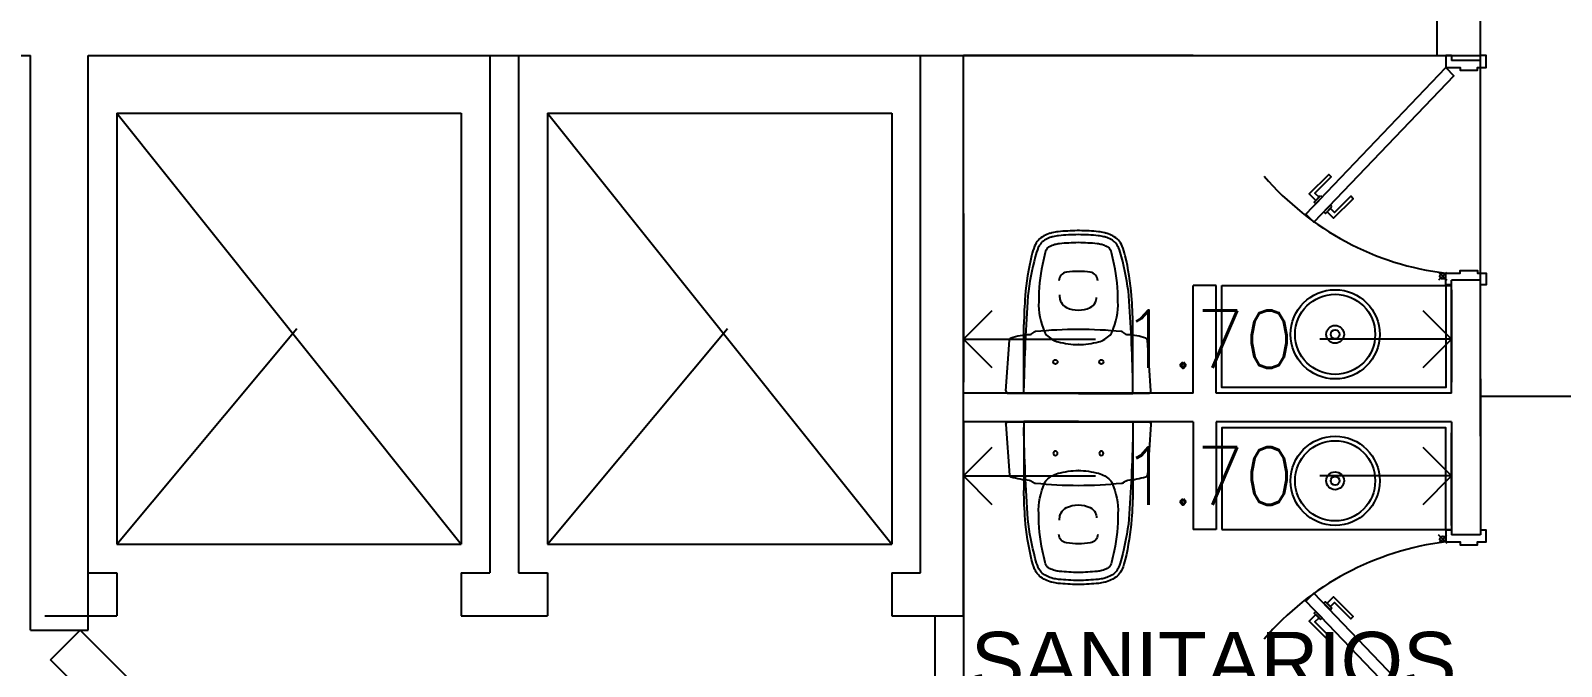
# Model space of a CAD drawing. Extents: x 26 to 214, y -151 to 101.
# Drawn here: x 151.65 to 156.98, y -120.35 to -118.14 of the extents above; entities that cross this region are included whole.
import ezdxf

# ---------------------------------------------------------------- set-up
doc = ezdxf.new("R2010")
doc.units = 0
doc.header["$LTSCALE"] = 10
doc.header["$MEASUREMENT"] = 0
doc.layers.get('0').update_dxf_attribs({"linetype": 'CONTINUOUS'})
doc.layers.get('DEFPOINTS').update_dxf_attribs({"linetype": 'CONTINUOUS'})
for name, color, linetype in [('-00-A-PUERT-HOJAS', 2, 'CONTINUOUS'), ('00-ESCAL', 1, 'CONTINUOUS'), ('00-M-A-300', 6, 'CONTINUOUS'), ('00-TEXTOS', 4, 'CONTINUOUS'), ('04-SANIT', 2, 'CONTINUOUS'), ('2004-CARP-HOJAS-PUERTAS', 3, 'CONTINUOUS'), ('2004-CARP-MANO-ABRIR', 1, 'CONTINUOUS'), ('2004-CARP-MARC-PUERTAS', 3, 'CONTINUOUS'), ('2004-SANIT', 2, 'CONTINUOUS'), ('2004-SANIT-DETALLES', 1, 'CONTINUOUS'), ('2005 SANITARIOS', 2, 'CONTINUOUS'), ('COTAS-LAYOUT', 1, 'CONTINUOUS'), ('MONTACARGA', 2, 'CONTINUOUS')]:
    doc.layers.add(name, color=color, linetype=linetype)
doc.styles.add('ARIAL', font='arial.ttf')
doc.styles.add('ROMANS', font='romans.shx')
doc.dimstyles.new('ACOTA', dxfattribs={"dimtxt": 0.2, "dimasz": 0.2, "dimexe": 0.15, "dimexo": 0.05, "dimgap": 0.1, "dimtad": 0, "dimzin": 0, "dimdsep": 46, "dimtxsty": 'ROMANS', "dimblk1": 'OPEN90', "dimblk2": 'OPEN90', "dimsah": 1, "dimcen": 0, "dimclrd": 1, "dimclre": 1, "dimclrt": 3, "dimaunit": 1, "dimadec": 0, "dimazin": 0, "dimtfac": 1, "dimtix": 1, "dimtmove": 2, "dimatfit": 3, "dimldrblk": 'OPEN90', "dimfxl": 0, "dimtolj": 1, "dimtzin": 0, "dimarcsym": 0})

# ---------------------------------------------------------------- blocks, each defined once
blk = doc.blocks.new('_Open90')
at = {"color": 0, "linetype": 'ByBlock', "lineweight": -2}
for p, q in [((-0.5, 0.5), (0, 0)), ((0, 0), (-1, 0)), ((0, 0), (-0.5, -0.5))]:
    blk.add_line(p, q, dxfattribs=at)
blk = doc.blocks.new('*D102')
at = {"layer": 'COTAS-LAYOUT', "color": 1, "lineweight": -2, "transparency": 16777216}
for p, q in [((154.9023, -118.7731), (154.9023, -119.3599)), ((156.6023, -119.038), (156.6023, -119.3599)), ((155.1023, -119.2099), (155.3618, -119.2099)), ((156.4023, -119.2099), (156.1428, -119.2099))]:
    blk.add_line(p, q, dxfattribs=at)
at = {"layer": 'DEFPOINTS', "color": 0, "transparency": 16777216}
for p in [(154.9023, -118.7231, -28.9), (156.6023, -118.988, -28.9), (154.9023, -119.2099)]:
    blk.add_point(p, dxfattribs=at)
at = {"layer": 'COTAS-LAYOUT', "color": 1, "lineweight": -2, "transparency": 16777216, "xscale": 0.2, "yscale": 0.2, "zscale": 0.2, "rotation": 180}
blk.add_blockref('_Open90', (154.9023, -119.2099), dxfattribs=at)
at = {"layer": 'COTAS-LAYOUT', "color": 1, "lineweight": -2, "transparency": 16777216, "xscale": 0.2, "yscale": 0.2, "zscale": 0.2}
blk.add_blockref('_Open90', (156.6023, -119.2099), dxfattribs=at)
at = {"layer": 'COTAS-LAYOUT', "color": 3, "transparency": 16777216, "insert": (155.7523, -119.2099), "char_height": 0.2, "attachment_point": 5, "style": 'ROMANS'}
blk.add_mtext('\\A1;1.70', dxfattribs=at)
blk = doc.blocks.new('ICMVS')
for p, q in [((0.0003, 0.001), (-0.1897, 0.001)), ((-0.1897, 0.001), (-0.1897, -0.239)), ((0.0003, 0.001), (0.1903, 0.001)), ((0.1903, 0.001), (0.1903, -0.239)), ((0.0002, -0.169), (0.0004, -0.169)), ((-0.0035, -0.566), (0.0043, -0.566))]:
    blk.add_line(p, q)
for centre in [(-0.0797, -0.109), (0.0803, -0.109)]:
    blk.add_circle(centre, 0.0075)
for centre, radius, start, end in [((-0.0155, 0.3281), 0.8523, 275.5315, 275.5315), ((0.0161, 0.3281), 0.8523, 264.4685, 264.4685), ((6.393, 0.1151), 6.5846, 181.36212, 183.9497), ((-6.3929, 0.1151), 6.5846, 356.0503, 358.83303), ((-0.0063, -0.4785), 0.3095, 88.7679, 88.7679), ((-0.0612, -0.2388), 0.0614, 150.814, 156.1885), ((-0.0867, -0.2245), 0.0322, 137.0461, 150.8865), ((-0.0469, -0.2634), 0.0878, 105.1617, 136.1205), ((0.007, -0.4785), 0.3095, 91.2492, 104.3852), ((-0.0063, -0.4785), 0.3095, 75.6148, 88.7487), ((0.0476, -0.2634), 0.0878, 43.8795, 74.8383), ((0.0873, -0.2245), 0.0322, 29.1135, 42.9539), ((0.0619, -0.2388), 0.0614, 23.8115, 29.186), ((1.8281, -0.1941), 2.0183, 181.2751, 184.1143), ((0.0928, -0.3091), 0.2307, 155.6501, 182.4692), ((-0.0921, -0.3091), 0.2307, 357.5308, 24.3499), ((-1.8275, -0.1941), 2.0183, 355.8857, 358.7249), ((0.5194, -0.319), 0.6571, 180, 191.3509), ((-0.0016, -0.3365), 0.0616, 160.9467, 177.3415), ((-0.0206, -0.3376), 0.0446, 116.9802, 151.6052), ((0.0003, -0.3892), 0.1001, 90, 114.2618), ((0.0003, -0.3892), 0.1001, 65.7382, 90), ((0.0213, -0.3376), 0.0446, 28.3948, 63.0198), ((0.0198, -0.3382), 0.0461, 8.8018, 28.2626), ((-0.5188, -0.319), 0.6571, 348.6491, 0), ((0.9102, -0.2394), 1.0997, 185.1938, 192.5636), ((0.7417, -0.2359), 0.9233, 186.3783, 195.0142), ((-0.0288, -0.3419), 0.0948, 359.7388, 6.5196), ((-0.7415, -0.2359), 0.9233, 344.9858, 353.6217), ((-0.9095, -0.2394), 1.0997, 347.4364, 354.8062), ((-0.0372, -0.3914), 0.03, 180, 261.9257), ((0.0003, -0.127), 0.297, 261.9257, 270), ((0.0003, -0.127), 0.297, 270, 278.0743), ((0.0378, -0.3914), 0.03, 278.0743, 0), ((0.0855, -0.4148), 0.2567, 194.3946, 202.2738), ((0.085, -0.4148), 0.2427, 194.3946, 202.2738), ((0.4331, -0.3377), 0.5688, 191.2163, 195.461), ((-0.4324, -0.3377), 0.5688, 344.539, 348.7837), ((-0.0848, -0.4148), 0.2427, 337.7262, 345.6054), ((-0.0848, -0.4148), 0.2567, 337.7262, 345.6054), ((-0.0882, -0.4856), 0.0692, 202.484, 242.9463), ((-0.0887, -0.4856), 0.0552, 202.484, 242.9463), ((-0.05, -0.4721), 0.0674, 194.8183, 203.0008), ((-0.0838, -0.4834), 0.032, 208.1129, 215.5466), ((-0.0882, -0.4856), 0.0272, 217.0799, 242.9463), ((-0.0547, -0.4237), 0.0975, 242.0005, 253.7743), ((-0.0436, -0.349), 0.1726, 257.1538, 262.737), ((0.0161, 0.3281), 0.8523, 264.5084, 268.9372), ((-0.0155, 0.3281), 0.8523, 271.0628, 275.4916), ((0.0443, -0.349), 0.1726, 277.263, 282.8462), ((0.0554, -0.4237), 0.0975, 286.2257, 297.9995), ((0.0888, -0.4856), 0.0272, 297.0537, 322.9201), ((0.0844, -0.4834), 0.032, 324.4534, 331.8871), ((0.0506, -0.4721), 0.0674, 336.9992, 345.1817), ((0.0888, -0.4856), 0.0552, 297.0537, 337.516), ((0.0888, -0.4856), 0.0692, 297.0537, 337.516), ((-0.0579, -0.4334), 0.1295, 241.5349, 251.9311), ((-0.0584, -0.4334), 0.1155, 241.5349, 251.9311), ((-0.068, -0.4579), 0.103, 253.0483, 256.7812), ((-0.0838, -0.5147), 0.0303, 249.8436, 260.1746), ((-0.0436, -0.349), 0.2146, 257.0809, 262.9177), ((-0.0441, -0.349), 0.2006, 257.0809, 262.9177), ((0.0161, 0.3281), 0.8943, 264.4685, 268.7451), ((0.0156, 0.3281), 0.8803, 264.4685, 268.9871), ((-0.0155, 0.3281), 0.8803, 271.0129, 275.5315), ((-0.0155, 0.3281), 0.8943, 271.2656, 275.5315), ((0.0443, -0.349), 0.2006, 277.0823, 282.9191), ((0.0443, -0.349), 0.2146, 277.0823, 282.9191), ((0.0687, -0.4579), 0.089, 283.2188, 286.9517), ((0.0687, -0.4579), 0.103, 283.2188, 286.9517), ((0.0586, -0.4334), 0.1155, 288.0689, 298.4651), ((0.0586, -0.4334), 0.1295, 288.0689, 298.4651), ((0.1108, -0.5291), 0.00643, 296.2239, 299.2949)]:
    blk.add_arc(centre, radius, start, end)
blk = doc.blocks.new('A$C1BCF6249')
at = {"layer": '04-SANIT'}
for p, q in [((0, 0.0095), (0.0121, 0.1858)), ((0.5052, 0.0095), (0.493, 0.1858)), ((0.008, 0.001), (0.4972, 0.001))]:
    blk.add_line(p, q, dxfattribs=at)
for centre, radius, start, end in [((0.0598, 0.2616), 0.0615, 293.7865, 308.7515), ((0.1033, 0.2074), 0.008, 95.7628, 128.7515), ((0.2565, -1.3101), 1.5331, 90.1447, 95.7628), ((0.2487, -1.3101), 1.5331, 84.2372, 89.8553), ((0.4019, 0.2074), 0.008, 51.2485, 84.2372), ((0.4454, 0.2616), 0.0615, 231.2485, 246.2135), ((0.0201, 0.1853), 0.008, 107.0797, 176.0574), ((0.0996, -0.0732), 0.2784, 93.636, 107.0797), ((0.0814, 0.2126), 0.008, 273.636, 293.7865), ((0.4238, 0.2126), 0.008, 246.2135, 266.364), ((0.4056, -0.0732), 0.2784, 72.9203, 86.364), ((0.4851, 0.1853), 0.008, 3.9426, 72.9203), ((0.008, 0.009), 0.008, 176.0574, 270), ((0.008, 0.009), 0.008, 176.0574, 270), ((0.4972, 0.009), 0.008, 270, 3.9426), ((0.4972, 0.009), 0.008, 270, 3.9426)]:
    blk.add_arc(centre, radius, start, end, dxfattribs=at)
at = {"layer": '04-SANIT', "rotation": 179.9999999999873}
blk.add_blockref('ICMVS', (0.2526, 0.001), dxfattribs=at)
blk = doc.blocks.new('*D194')
at = {"layer": 'COTAS-LAYOUT', "color": 1, "lineweight": -2, "transparency": 16777216}
for p, q in [((154.9023, -120.1231), (154.9023, -119.5363)), ((156.6023, -119.8582), (156.6023, -119.5363)), ((155.1023, -119.6863), (155.3618, -119.6863)), ((156.4023, -119.6863), (156.1428, -119.6863))]:
    blk.add_line(p, q, dxfattribs=at)
at = {"layer": 'DEFPOINTS', "color": 0, "transparency": 16777216}
for p in [(154.9023, -119.6863), (156.6023, -119.9082, -28.9), (154.9023, -120.1731, -28.9)]:
    blk.add_point(p, dxfattribs=at)
at = {"layer": 'COTAS-LAYOUT', "color": 1, "lineweight": -2, "transparency": 16777216, "xscale": 0.2, "yscale": 0.2, "zscale": 0.2, "rotation": 180}
blk.add_blockref('_Open90', (154.9023, -119.6863), dxfattribs=at)
at = {"layer": 'COTAS-LAYOUT', "color": 1, "lineweight": -2, "transparency": 16777216, "xscale": 0.2, "yscale": 0.2, "zscale": 0.2}
blk.add_blockref('_Open90', (156.6023, -119.6863), dxfattribs=at)
at = {"layer": 'COTAS-LAYOUT', "color": 3, "transparency": 16777216, "insert": (155.7523, -119.6863), "char_height": 0.2, "attachment_point": 5, "style": 'ROMANS'}
blk.add_mtext('\\A1;1.70', dxfattribs=at)

msp = doc.modelspace()

# ---------------------------------------------------------------- linework, layer by layer
at = {"layer": '-00-A-PUERT-HOJAS'}
msp.add_lwpolyline([(151.722, -120.3265), (151.8254, -120.2231), (153.0624, -121.46), (152.959, -121.5634)], close=True, dxfattribs=at)
at = {"layer": '00-ESCAL'}
for p, q in [((151.9523, -118.4231), (153.1523, -118.4231)), ((151.9523, -118.4231), (151.9523, -119.9231)), ((151.9523, -118.4231), (153.1523, -119.9231)), ((153.1523, -118.4231), (153.1523, -119.9231)), ((153.4523, -118.4231), (154.6523, -118.4231)), ((153.4523, -118.4231), (153.4523, -119.9231)), ((153.4523, -118.4231), (154.6523, -119.9231)), ((154.6523, -118.4231), (154.6523, -119.9231)), ((151.9523, -119.9231), (152.5795, -119.1731)), ((153.4523, -119.9231), (154.0795, -119.1731)), ((151.9523, -119.9231), (153.1523, -119.9231)), ((153.4523, -119.9231), (154.6523, -119.9231))]:
    msp.add_line(p, q, dxfattribs=at)
at = {"layer": '00-M-A-300'}
for p, q in [((156.5523, -118.2231), (156.5523, -116.1791)), ((156.7023, -118.2231), (156.7023, -116.1791)), ((150.4823, -118.2231), (151.6523, -118.2231)), ((151.6523, -120.2231), (151.6523, -118.2231)), ((151.8523, -118.2231), (156.7023, -118.2231)), ((151.8523, -120.2231), (151.8523, -118.2231)), ((153.2523, -118.2231), (153.2523, -120.0231)), ((153.3523, -118.2231), (153.3523, -120.0231)), ((154.7523, -120.0231), (154.7523, -118.2231)), ((154.9023, -119.3981), (154.9023, -118.2231)), ((154.9023, -119.2231), (154.9023, -118.2231)), ((154.9023, -119.3981), (154.9023, -118.2231)), ((154.9023, -118.2231), (156.6023, -118.2231)), ((155.7023, -118.2231), (154.9023, -118.2231)), ((154.9023, -120.1731), (154.9023, -118.2231)), ((156.6023, -118.2231), (156.6023, -118.2397)), ((156.7024, -118.2397), (156.6023, -118.2397)), ((156.6023, -119.3981), (156.6023, -119.0046)), ((156.7024, -119.0046), (156.6023, -119.0046)), ((156.7023, -119.5481), (156.7023, -119.0046)), ((155.7023, -119.3981), (155.7023, -119.0234)), ((155.7823, -119.0234), (155.7023, -119.0234)), ((155.7823, -119.3981), (155.7823, -119.0234)), ((156.7023, -119.3481), (156.7023, -119.8916)), ((155.7023, -119.3981), (154.9023, -119.3981)), ((155.7023, -119.3981), (154.9023, -119.3981)), ((156.6023, -119.3981), (155.7823, -119.3981)), ((155.7023, -119.4981), (154.9023, -119.4981)), ((154.9023, -119.4981), (154.9023, -120.6731)), ((155.7023, -119.4981), (155.7023, -119.8728)), ((155.7823, -119.4981), (155.7823, -119.8728)), ((156.6023, -119.4981), (155.7823, -119.4981)), ((156.6023, -119.4981), (156.6023, -119.8916)), ((155.7823, -119.8728), (155.7023, -119.8728)), ((156.7024, -119.8916), (156.6023, -119.8916)), ((151.8523, -120.0231), (151.9523, -120.0231)), ((151.9523, -120.0231), (151.9523, -120.1731)), ((153.1523, -120.0231), (153.1523, -120.1731)), ((153.1523, -120.0231), (153.2523, -120.0231)), ((153.3523, -120.0231), (153.4523, -120.0231)), ((153.4523, -120.0231), (153.4523, -120.1731)), ((154.6523, -120.0231), (154.6523, -120.1731)), ((154.6523, -120.0231), (154.7523, -120.0231)), ((151.7023, -120.1731), (151.9523, -120.1731)), ((153.1523, -120.1731), (153.4523, -120.1731)), ((154.6523, -120.1731), (154.9023, -120.1731)), ((154.8023, -120.1731), (154.8023, -120.7731)), ((151.6523, -120.2231), (151.8523, -120.2231))]:
    msp.add_line(p, q, dxfattribs=at)
at = {"layer": '2004-CARP-HOJAS-PUERTAS'}
for p, q in [((156.5712, -118.9904), (156.557, -118.9762)), ((156.5712, -118.9904), (156.557, -119.0046)), ((156.5712, -118.9904), (156.5854, -118.9762)), ((156.5712, -118.9904), (156.5854, -119.0046)), ((156.5712, -119.9058), (156.557, -119.8916)), ((156.5712, -119.9058), (156.557, -119.92)), ((156.5712, -119.9058), (156.5854, -119.8916)), ((156.5712, -119.9058), (156.5854, -119.92))]:
    msp.add_line(p, q, dxfattribs=at)
for points in [[(156.5823, -118.2647), (156.6104, -118.2928), (156.1228, -118.8025), (156.0947, -118.7744)], [(156.5823, -120.6314), (156.6104, -120.6034), (156.1228, -120.0937), (156.0947, -120.1217)]]:
    msp.add_lwpolyline(points, close=True, dxfattribs=at)
at = {"layer": '2004-CARP-HOJAS-PUERTAS', "color": 1}
for points in [[(156.129, -118.7272), (156.1063, -118.7045), (156.1744, -118.6364), (156.1829, -118.6449), (156.1262, -118.7017), (156.1404, -118.7159)], [(156.146, -118.7102), (156.1517, -118.7159), (156.129, -118.7385), (156.1234, -118.7329)], [(156.1855, -118.7496), (156.1798, -118.7439), (156.1571, -118.7666), (156.1628, -118.7723)], [(156.1684, -118.7666), (156.1911, -118.7893), (156.2592, -118.7212), (156.2507, -118.7127), (156.194, -118.7695), (156.1798, -118.7553)], [(156.1855, -120.1466), (156.1798, -120.1522), (156.1571, -120.1295), (156.1628, -120.1239)], [(156.1684, -120.1295), (156.1911, -120.1069), (156.2592, -120.1749), (156.2507, -120.1835), (156.194, -120.1267), (156.1798, -120.1409)], [(156.129, -120.169), (156.1063, -120.1917), (156.1744, -120.2598), (156.1829, -120.2512), (156.1262, -120.1945), (156.1404, -120.1803)], [(156.146, -120.186), (156.1517, -120.1803), (156.129, -120.1576), (156.1234, -120.1633)]]:
    msp.add_lwpolyline(points, close=True, dxfattribs=at)
at = {"layer": '2004-CARP-HOJAS-PUERTAS'}
for centre in [(156.5712, -118.9904), (156.5712, -119.9058)]:
    msp.add_circle(centre, 0.01, dxfattribs=at)
at = {"layer": '2004-CARP-MANO-ABRIR'}
for centre, start, end in [((156.7012, -117.9956), 220.681, 263.1159), ((156.7012, -120.9005), 96.8841, 139.319)]:
    msp.add_arc(centre, 0.9919, start, end, dxfattribs=at)
at = {"layer": '2004-CARP-MARC-PUERTAS'}
for points in [[(156.6023, -118.2231), (156.5823, -118.2231), (156.5823, -118.2639), (156.6323, -118.2639), (156.6323, -118.2739), (156.6923, -118.2739), (156.6923, -118.2639), (156.7224, -118.2639), (156.7224, -118.2231), (156.7024, -118.2231)], [(156.6023, -119.0212), (156.5823, -119.0212), (156.5823, -118.9804), (156.6323, -118.9804), (156.6323, -118.9704), (156.6923, -118.9704), (156.6923, -118.9804), (156.7224, -118.9804), (156.7224, -119.0212), (156.7024, -119.0212)], [(156.6023, -119.875), (156.5823, -119.875), (156.5823, -119.9158), (156.6323, -119.9158), (156.6323, -119.9258), (156.6923, -119.9258), (156.6923, -119.9158), (156.7224, -119.9158), (156.7224, -119.875), (156.7024, -119.875)]]:
    msp.add_lwpolyline(points, dxfattribs=at)
at = {"layer": '2004-SANIT'}
for p, q in [((155.7823, -119.0234), (155.7505, -119.0234)), ((155.8023, -119.0234), (156.6023, -119.0234)), ((155.7823, -119.8728), (155.7505, -119.8728)), ((155.8023, -119.8728), (156.6023, -119.8728))]:
    msp.add_line(p, q, dxfattribs=at)
at = {"layer": '2004-SANIT-DETALLES'}
for points in [[(156.5823, -119.0234), (156.5823, -119.3781), (155.8023, -119.3781), (155.8023, -119.0234)], [(156.5823, -119.8728), (156.5823, -119.5181), (155.8023, -119.5181), (155.8023, -119.8728)]]:
    msp.add_lwpolyline(points, dxfattribs=at)
at = {"layer": '2004-SANIT-DETALLES', "color": 2}
for centre in [(156.1964, -119.1932), (156.1964, -119.703)]:
    msp.add_circle(centre, 0.1552, dxfattribs=at)
at = {"layer": '2004-SANIT-DETALLES'}
for centre, radius in [((156.1964, -119.1932), 0.1396), ((156.1964, -119.1932), 0.031), ((156.1964, -119.1932), 0.0155), ((156.1964, -119.703), 0.1396), ((156.1964, -119.703), 0.031), ((156.1964, -119.703), 0.0155)]:
    msp.add_circle(centre, radius, dxfattribs=at)
at = {"layer": 'MONTACARGA'}
msp.add_lwpolyline([(152.2023, -105.7731), (151.6343, -105.7731), (151.6437, -96.2731), (189.4123, -96.2731), (189.4419, -119.4093), (156.7023, -119.4093), (156.7023, -116.1591), (152.0361, -116.1591), (152.0361, -106.7731), (152.2023, -106.7731), (152.2023, -105.7731)], dxfattribs=at)

# ---------------------------------------------------------------- block references
at = {"layer": '2005 SANITARIOS', "xscale": -1, "rotation": 180}
msp.add_blockref('A$C1BCF6249', (155.0497, -119.4971), dxfattribs=at)
at = {"layer": '2005 SANITARIOS'}
msp.add_blockref('A$C1BCF6249', (155.0497, -119.3991), dxfattribs=at)

# ---------------------------------------------------------------- texts
at = {"layer": '00-TEXTOS', "insert": (155.7733, -120.497, -28.9), "char_height": 0.2, "width": 1.98402, "attachment_point": 5, "style": 'ARIAL'}
msp.add_mtext('SANITARIOS\\PPUBLICOS', dxfattribs=at)

# ---------------------------------------------------------------- dimensions: what is measured, and where the dimension line sits
at = {"layer": 'COTAS-LAYOUT'}
for base, p1, p2, picture, middle in [((154.9023, -119.2099, 28.9), (156.6023, -118.988), (154.9023, -118.7231), '*D102', (155.7523, -119.2099, 28.9)), ((154.9023, -119.6863, 28.9), (156.6023, -119.9082), (154.9023, -120.1731), '*D194', (155.7523, -119.6863, 28.9))]:
    dim = msp.add_linear_dim(base=base, p1=p1, p2=p2, angle=180, dimstyle='ACOTA', dxfattribs=at)
    dim.commit()
    dim.dimension.update_dxf_attribs({"geometry": picture, "text_midpoint": middle})

doc.saveas('drawing.dxf')
